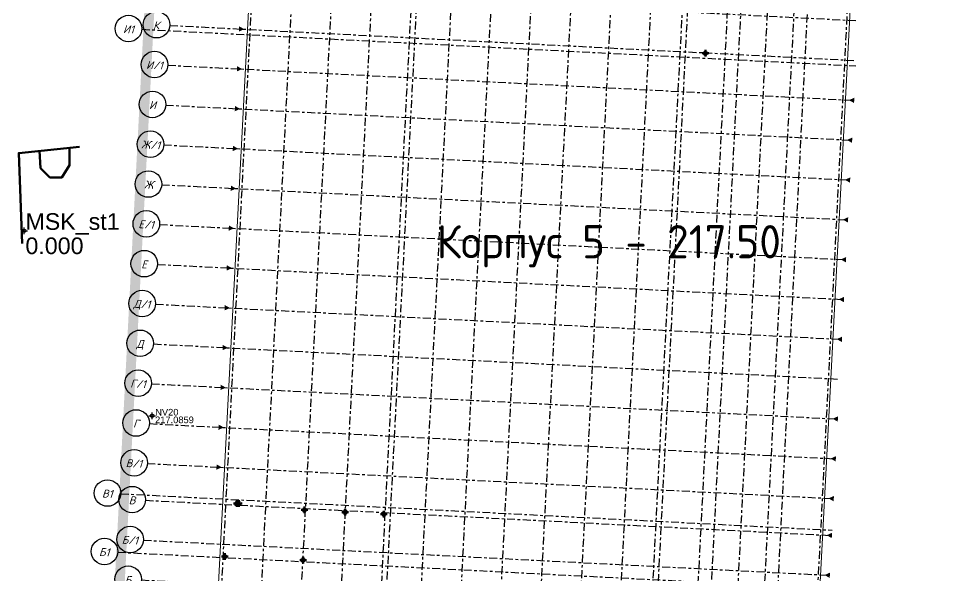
# Model space of a CAD drawing. Header units: metres. Extents: x -21579 to -20728, y 37830 to 38519.
# Drawn here: x -21346.7 to -21205.6, y 38098 to 38181.7 of the extents above; entities that cross this region are included whole.
import ezdxf

# ---------------------------------------------------------------- set-up
doc = ezdxf.new("R2010")
doc.units = ezdxf.units.M
doc.header["$PDMODE"] = 34
doc.header["$PDSIZE"] = 0.5
doc.linetypes.add('DXK_LINE_DOT3', pattern=[5.9187, 2.979, -0.9799, 0.9799, -0.9799])
doc.linetypes.add('HIDDEN', pattern=[0.375, 0.25, -0.125])
for name, color, linetype in [('2', 7, 'Continuous'), ('8', 7, 'Continuous'), ('_ГП_граница Эт.1', 212, 'Continuous'), ('C-ANNO', 7, 'Continuous'), ('ВЫСОТЫ_color_wheel', 150, 'Continuous'), ('ИМЕНА_color_wheel', 120, 'Continuous'), ('Код', 7, 'Continuous'), ('Номер', 7, 'Continuous'), ('Отметка', 7, 'Continuous'), ('Пикет', 7, 'Continuous'), ('ТОЧКИ_ОБОСНОВАНИЯ_color_wheel', 10, 'Continuous')]:
    doc.layers.add(name, color=color, linetype=linetype)
doc.layers.add('ка', color=7, linetype='Continuous', lineweight=30)
doc.styles.add('ISOCPEUR Italic', font='isocpeui.ttf', dxfattribs={"height": 0.2})
doc.styles.get("Standard").update_dxf_attribs({"font": 'arial.ttf'})
doc.styles.add('ГОСТ', font='GOST Common.ttf', dxfattribs={"width": 0.9})

# ---------------------------------------------------------------- blocks, each defined once
blk = doc.blocks.new('5к')
at = {"layer": '8', "linetype": 'Continuous'}
for points in [[(1744.88, 333.13), (1743.88, 331.13), (1742.88, 333.13)], [(1759.88, 333.13), (1758.88, 331.13), (1757.88, 333.13)], [(1774.88, 333.13), (1773.88, 331.13), (1772.88, 333.13)], [(1789.88, 333.13), (1788.88, 331.13), (1787.88, 333.13)], [(1804.87, 333.13), (1803.87, 331.13), (1802.87, 333.13)], [(1819.87, 333.13), (1818.87, 331.13), (1817.87, 333.13)], [(1834.87, 333.13), (1833.87, 331.13), (1832.87, 333.13)], [(1849.87, 333.13), (1848.87, 331.13), (1847.87, 333.13)], [(1864.87, 333.13), (1863.87, 331.13), (1862.87, 333.13)], [(1879.87, 333.13), (1878.87, 331.13), (1877.87, 333.13)], [(1724.62, 329.86), (1726.62, 328.88), (1724.63, 327.86)], [(1724.62, 314.86), (1726.62, 313.88), (1724.63, 312.86)], [(1724.62, 299.86), (1726.62, 298.88), (1724.63, 297.86)], [(1724.62, 284.86), (1726.62, 283.88), (1724.63, 282.86)], [(1724.62, 269.86), (1726.62, 268.88), (1724.63, 267.86)], [(1724.62, 254.86), (1726.62, 253.88), (1724.63, 252.86)], [(1724.62, 239.86), (1726.62, 238.88), (1724.63, 237.86)], [(1724.62, 224.86), (1726.62, 223.87), (1724.63, 222.86)], [(1957, 222.87), (1955, 223.87), (1957, 224.87)], [(1724.62, 209.86), (1726.62, 208.87), (1724.63, 207.86)], [(1957, 207.87), (1955, 208.87), (1957, 209.87)], [(1724.62, 194.86), (1726.62, 193.87), (1724.63, 192.86)], [(1957, 192.87), (1955, 193.87), (1957, 194.87)], [(1724.62, 179.86), (1726.62, 178.87), (1724.63, 177.86)], [(1957, 177.87), (1955, 178.87), (1957, 179.87)], [(1724.62, 164.86), (1726.62, 163.87), (1724.63, 162.86)], [(1957, 162.87), (1955, 163.87), (1957, 164.87)], [(1724.62, 149.86), (1726.62, 148.87), (1724.63, 147.86)], [(1957, 147.87), (1955, 148.87), (1957, 149.87)], [(1724.62, 134.86), (1726.62, 133.87), (1724.63, 132.86)], [(1957, 132.87), (1955, 133.87), (1957, 134.87)], [(1724.62, 119.86), (1726.62, 118.88), (1724.63, 117.86)], [(1724.62, 104.86), (1726.62, 103.87), (1724.63, 102.86)], [(1957, 102.87), (1955, 103.87), (1957, 104.87)], [(1724.62, 89.86), (1726.62, 88.87), (1724.63, 87.86)], [(1957, 87.87), (1955, 88.87), (1957, 89.87)], [(1724.62, 74.86), (1726.62, 73.87), (1724.63, 72.86)], [(1957, 72.87), (1955, 73.87), (1957, 74.87)], [(1957, 59), (1955, 60), (1957, 61)], [(1957, 44), (1955, 45), (1957, 46)], [(1957, 29), (1955, 30), (1957, 31)], [(1957, 14), (1955, 15), (1957, 16)], [(1957, -1), (1955, 0), (1957, 1)], [(1802.87, -4.25), (1803.87, -2.25), (1804.87, -4.25)], [(1817.87, -4.25), (1818.87, -2.25), (1819.87, -4.25)], [(1832.87, -4.25), (1833.87, -2.25), (1834.87, -4.25)], [(1847.87, -4.25), (1848.87, -2.25), (1849.87, -4.25)], [(1862.87, -4.25), (1863.87, -2.25), (1864.87, -4.25)], [(1877.87, -4.25), (1878.87, -2.25), (1879.87, -4.25)], [(1891.75, -4.25), (1892.75, -2.25), (1893.75, -4.25)], [(1906.75, -4.25), (1907.75, -2.25), (1908.75, -4.25)], [(1921.75, -4.25), (1922.75, -2.25), (1923.75, -4.25)], [(1936.75, -4.25), (1937.75, -2.25), (1938.75, -4.25)]]:
    blk.add_hatch(color=8, dxfattribs=at).paths.add_polyline_path(points)
at = {"layer": '2', "color": 8, "linetype": 'DXK_LINE_DOT3'}
for p, q in [((1728.88, -25.94), (1728.88, 332.34)), ((1743.88, -25.94), (1743.88, 332.34)), ((1758.88, -25.94), (1758.88, 332.34)), ((1773.88, -25.94), (1773.88, 332.34)), ((1788.88, -25.94), (1788.88, 332.34)), ((1790.88, -36.09), (1790.88, 332.34)), ((1803.87, -25.94), (1803.87, 332.34)), ((1818.87, -25.94), (1818.87, 332.34)), ((1833.87, -25.94), (1833.87, 332.34)), ((1848.87, -25.94), (1848.87, 332.34)), ((1863.87, -25.94), (1863.87, 332.34)), ((1878.87, -25.94), (1878.87, 332.34)), ((1890.75, -36.44), (1890.75, 332.34)), ((1892.75, -25.94), (1892.75, 332.34)), ((1907.75, -25.94), (1907.75, 332.34)), ((1912.75, -35.75), (1912.75, 332.34)), ((1922.75, -25.94), (1922.75, 332.34)), ((1932.75, -35.66), (1932.75, 332.34)), ((1937.75, -25.94), (1937.75, 332.34)), ((1952.75, -25.94), (1952.75, 332.34)), ((1698.59, 328.88), (1956.96, 328.88)), ((1698.59, 313.88), (1956.96, 313.88)), ((1698.59, 298.88), (1956.96, 298.88)), ((1698.59, 283.88), (1956.96, 283.88)), ((1698.59, 268.88), (1956.96, 268.88)), ((1698.59, 253.88), (1956.96, 253.88)), ((1688.14, 236.88), (1956.96, 236.88)), ((1698.59, 238.88), (1956.96, 238.88)), ((1698.59, 223.87), (1956.96, 223.87)), ((1698.59, 208.87), (1956.96, 208.87)), ((1698.59, 193.87), (1956.96, 193.87)), ((1698.59, 178.87), (1956.96, 178.87)), ((1698.59, 163.87), (1956.96, 163.87)), ((1698.59, 148.87), (1956.96, 148.87)), ((1698.59, 133.87), (1956.96, 133.87)), ((1698.59, 118.88), (1956.96, 118.88)), ((1698.59, 103.87), (1956.96, 103.87)), ((1698.59, 88.87), (1956.96, 88.87)), ((1698.59, 73.87), (1956.96, 73.87)), ((1689.2, 62), (1956.96, 62)), ((1698.59, 60), (1956.96, 60)), ((1698.59, 45), (1956.96, 45)), ((1689.2, 40), (1956.96, 40)), ((1698.59, 30), (1956.96, 30)), ((1689.52, 20), (1956.96, 20)), ((1698.59, 15), (1956.96, 15)), ((1698.59, 0), (1956.96, 0))]:
    blk.add_line(p, q, dxfattribs=at)
at = {"layer": '2', "color": 8, "linetype": 'Continuous'}
for centre in [(1693.59, 328.88), (1693.59, 313.88), (1693.59, 298.88), (1693.59, 283.88), (1693.59, 268.88), (1693.59, 253.88), (1693.59, 238.88), (1683.14, 236.88), (1693.59, 223.87), (1693.59, 208.87), (1693.59, 193.87), (1693.59, 178.87), (1693.59, 163.87), (1693.59, 148.87), (1693.59, 133.87), (1693.59, 118.88), (1693.59, 103.87), (1693.59, 88.87), (1693.59, 73.87), (1684.2, 62), (1693.59, 60), (1693.59, 45), (1684.2, 40), (1693.59, 30), (1684.52, 20), (1693.59, 15), (1693.59, 0), (1728.88, -30.94), (1743.88, -30.94), (1758.88, -30.94), (1773.88, -30.94), (1788.88, -30.94), (1803.87, -30.94), (1818.87, -30.94), (1833.87, -30.94), (1848.87, -30.94), (1863.87, -30.94), (1878.87, -30.94), (1892.75, -30.94), (1907.75, -30.94), (1922.75, -30.94), (1937.75, -30.94), (1952.75, -30.94), (1790.88, -41.09), (1890.75, -41.44), (1912.75, -40.75), (1932.75, -40.66)]:
    blk.add_circle(centre, 5, dxfattribs=at)
at = {"layer": '2', "color": 8, "linetype": 'Continuous', "style": 'ISOCPEUR Italic'}
for s, height, p in [('Н', 3.01, (1692.35, 327.13)), ('М/1', 3.008, (1690.32, 312.13)), ('М', 3.01, (1692.19, 297.13)), ('Л/1', 3.008, (1690.48, 282.13)), ('Л', 3.01, (1692.35, 267.13)), ('К/1', 3.008, (1690.48, 252.13)), ('К', 3.01, (1692.35, 237.13)), ('И1', 3.008, (1681.12, 235.13)), ('И/1', 3.008, (1690.48, 222.13)), ('И', 3.01, (1692.35, 207.13)), ('Ж/1', 3.008, (1690.17, 192.13)), ('Ж', 3.01, (1692.04, 177.13)), ('Е/1', 3.008, (1690.63, 162.13)), ('Е', 3.01, (1692.5, 147.13)), ('Д/1', 3.008, (1690.32, 132.13)), ('Д', 3.01, (1692.19, 117.13)), ('Г/1', 3.008, (1690.63, 102.13)), ('Г', 3.01, (1692.5, 87.13)), ('В/1', 3.008, (1690.48, 72.13)), ('В1', 3.008, (1682.17, 60.25)), ('В', 3.01, (1692.35, 58.25)), ('Б/1', 3.008, (1690.48, 43.25)), ('Б1', 3.008, (1682.17, 38.25)), ('Б', 3.01, (1692.35, 28.25)), ('А1', 3.008, (1682.34, 18.25)), ('А/1', 3.008, (1690.32, 13.25)), ('А', 3.01, (1692.19, -1.75)), ('1', 3.01, (1728.1, -32.69)), ('1/1', 3.008, (1741.23, -32.69)), ('1/2', 3.008, (1755.92, -32.69)), ('1/3', 3.008, (1770.92, -32.69)), ('2', 3.01, (1787.78, -32.69)), ('2/1', 3.008, (1800.92, -32.69)), ('2/2', 3.008, (1815.6, -32.69)), ('2/3', 3.008, (1830.6, -32.69)), ('3', 3.01, (1847.78, -32.69)), ('3/1', 3.008, (1860.92, -32.69)), ('3/2', 3.008, (1875.6, -32.69)), ('4', 3.01, (1891.51, -32.69)), ('4/1', 3.008, (1904.64, -32.69)), ('4/2', 3.008, (1919.33, -32.69)), ('4/3', 3.008, (1934.33, -32.69)), ('5', 3.01, (1951.66, -32.69)), ('2а', 3.008, (1788.54, -42.84)), ('3а', 3.008, (1888.42, -43.19)), ('4а', 3.008, (1910.26, -42.5)), ('4б', 3.008, (1930.42, -42.41))]:
    blk.add_text(s, height=height, dxfattribs=at).set_placement(p)

msp = doc.modelspace()

# ---------------------------------------------------------------- linework, layer by layer
at = {"color": 4, "lineweight": 60}
for points in [[(-21346.16, 38147.93), (-21346.68, 38161.53), (-21337.55, 38162.45)], [(-21343.56, 38161.84), (-21343.4, 38159.25)], [(-21343.4, 38159.25), (-21342, 38157.85), (-21340.2, 38157.85), (-21339.04, 38159.69), (-21339.04, 38162.3)]]:
    msp.add_lwpolyline(points, dxfattribs=at)
at = {"layer": '_ГП_граница Эт.1', "color": 5, "linetype": 'HIDDEN', "ltscale": 20, "const_width": 1.5, "flags": 128}
msp.add_lwpolyline([(-21228.62, 38311.35), (-21301.4, 38287.19), (-21301.4, 38287.19), (-21321.97, 38281.03), (-21332.51, 38077.33), (-21191.76, 37980.1), (-21129.93, 37937.21), (-21054.56, 37885), (-20994.29, 37963.94), (-21148.02, 38078.54), (-21139.93, 38089.41), (-21142.26, 38090.1), (-21192.12, 38140.42), (-21194.49, 38183.83), (-21195.01, 38221.56), (-21196.86, 38221.56), (-21197.41, 38221.56), (-21198.47, 38242.25), (-21199.06, 38255.9), (-21197.38, 38256.31), (-21198.63, 38269.96), (-21199.82, 38297.63), (-21200.85, 38297.58), (-21201.42, 38309.94), (-21200.08, 38309.98), (-21200.41, 38321.53), (-21223.33, 38313.26)], dxfattribs=at)
at = {"layer": 'ка', "lineweight": 15, "elevation": 218.1}
msp.add_lwpolyline([(-21310.4, 38216.48), (-21220.17, 38211.86), (-21227.05, 38079.69), (-21317.28, 38084.31)], close=True, dxfattribs=at)
at = {"layer": 'Пикет', "color": 3, "lineweight": 60}
for p in [(-21243.43, 38176.53, 9.72), (-21313.9, 38108.79, 10.57), (-21313.58, 38108.78, 6.34), (-21303.73, 38107.82, 10.66), (-21297.6, 38107.49, 10.72), (-21291.8, 38107.2, 10.66), (-21315.71, 38100.81, 1.48), (-21303.93, 38100.27, 1.29)]:
    msp.add_point(p, dxfattribs=at)
at = {"layer": 'Пикет', "color": 7}
msp.add_point((-21345.86, 38149.83), dxfattribs=at)
at = {"layer": 'ТОЧКИ_ОБОСНОВАНИЯ_color_wheel'}
msp.add_point((-21326.62, 38121.99, 217.09), dxfattribs=at)

# ---------------------------------------------------------------- block references
at = {"xscale": 0.400000000000021, "yscale": 0.400000000000021, "zscale": 0.400000000000021, "rotation": 357.065376066985}
msp.add_blockref('5к', (-22007.4, 38120.09, 218.1), dxfattribs=at)

# ---------------------------------------------------------------- texts
at = {"layer": 'C-ANNO', "linetype": 'Continuous', "lineweight": 5, "style": 'ГОСТ'}
msp.add_text('Корпус 5 - 217.50', height=5, dxfattribs=at).set_placement((-21283.84, 38145.68, 218.1))
at = {"layer": 'ВЫСОТЫ_color_wheel'}
msp.add_text('217.0859', height=1, dxfattribs=at).set_placement((-21326.18, 38120.88, 0))
at = {"layer": 'ИМЕНА_color_wheel'}
msp.add_text('NV20', height=1, dxfattribs=at).set_placement((-21326.16, 38122.03, 0))
at = {"layer": 'Код', "color": 9, "lineweight": 60}
for s, p in [('V', (-21313.81, 38108.62, 10.57)), ('ST1', (-21315.63, 38100.64, 1.48)), ('ST1', (-21303.84, 38100.1, 1.29))]:
    msp.add_text(s, height=0.1, dxfattribs=at).set_placement(p)
at = {"layer": 'Номер', "color": 4, "lineweight": 60}
for s, p in [('5 3 3 3', (-21243.35, 38176.6, 9.72)), ('v_18', (-21313.81, 38108.86, 10.57)), ('v_19', (-21313.49, 38108.85, 6.34)), ('v_8', (-21303.65, 38107.89, 10.66)), ('v_9', (-21297.51, 38107.56, 10.72)), ('v_10', (-21291.72, 38107.27, 10.66)), ('A11', (-21315.63, 38100.88, 1.48)), ('A2', (-21303.84, 38100.34, 1.29))]:
    msp.add_text(s, height=0.1, dxfattribs=at).set_placement(p)
at = {"layer": 'Номер', "color": 7}
msp.add_text('MSK_st1', height=2.5, dxfattribs=at).set_placement((-21345.68, 38149.97))
at = {"layer": 'Отметка', "color": 1, "lineweight": 60}
for s, p in [('9.717', (-21243.35, 38176.48, 9.72)), ('10.568', (-21313.81, 38108.74, 10.57)), ('6.344', (-21313.49, 38108.73, 6.34)), ('10.657', (-21303.65, 38107.77, 10.66)), ('10.721', (-21297.51, 38107.44, 10.72)), ('10.658', (-21291.72, 38107.15, 10.66)), ('1.475', (-21315.63, 38100.76, 1.48)), ('1.295', (-21303.84, 38100.22, 1.29))]:
    msp.add_text(s, height=0.1, dxfattribs=at).set_placement(p)
at = {"layer": 'Отметка', "color": 5}
msp.add_text('0.000', height=2.5, dxfattribs=at).set_placement((-21345.68, 38146.32))

doc.saveas('drawing.dxf')
